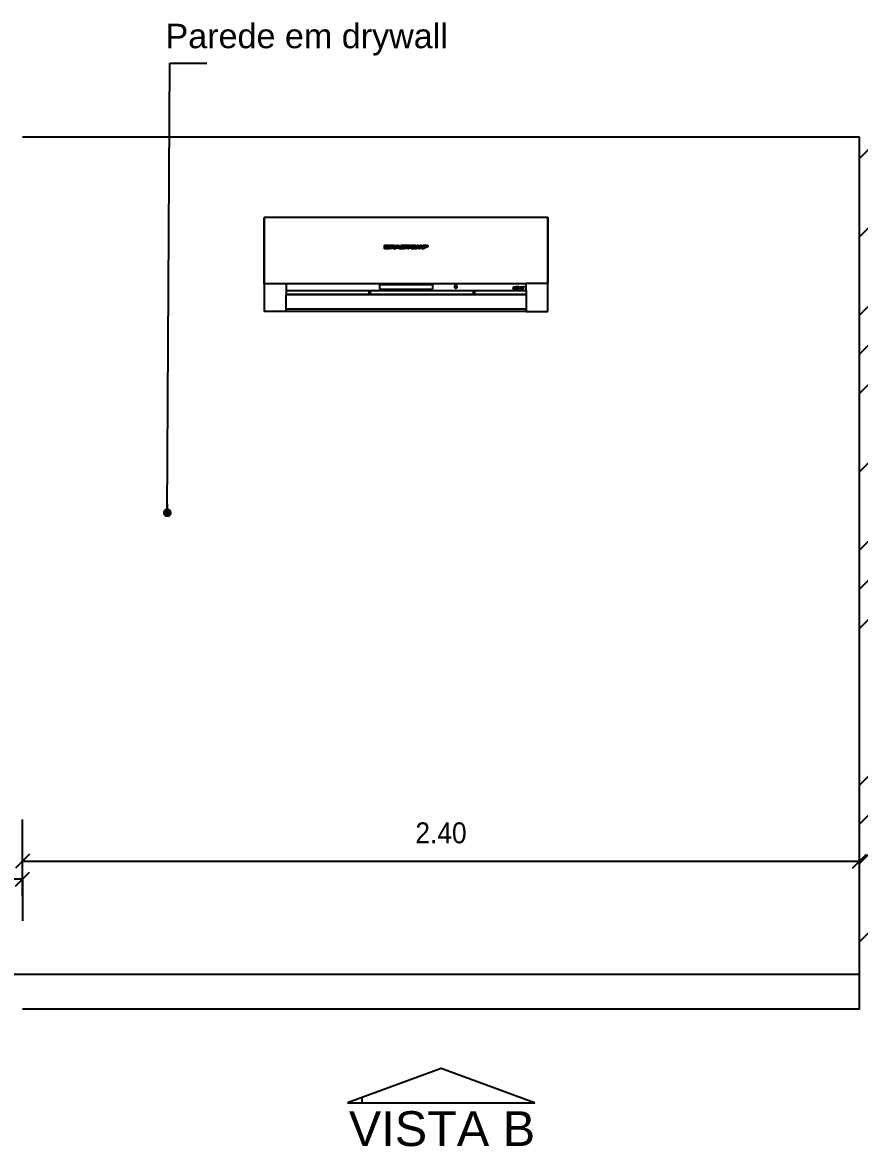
# Model space of a CAD drawing. Header units: millimetres. Extents: x 7034 to 7235, y -465 to -378.
# Drawn here: x 7095.776 to 7098.176, y -408.754 to -405.532 of the extents above; entities that cross this region are included whole.
import ezdxf

# ---------------------------------------------------------------- set-up
doc = ezdxf.new("R2010")
doc.units = ezdxf.units.MM
doc.header["$LTSCALE"] = 0.005
doc.linetypes.add('CONTINUO', pattern=[0])
doc.layers.get('0').update_dxf_attribs({"linetype": 'CONTINUO'})
doc.layers.get('DEFPOINTS').update_dxf_attribs({"linetype": 'CONTINUO', "lineweight": 15})
for name, color, linetype in [('- COTAS', 12, 'Continuous'), ('.DETALHES PRETO', 250, 'Continuous'), ('ARQ-TEXTO', 3, 'Continuous'), ('ARQ_ALVENARIA', 6, 'Continuous'), ('ARQ_TXT_AMBIENTE', 3, 'Continuous'), ('DETALHES', 4, 'Continuous'), ('LL_DETALHES PRETO', 250, 'Continuous'), ('NN_COTA', 1, 'Continuous'), ('NN_GESSO', 5, 'Continuous')]:
    doc.layers.add(name, color=color, linetype=linetype)
doc.styles.add('50', font='ARIALN.TTF', dxfattribs={"height": 0.1})
doc.styles.add('ARQ', font='arial.ttf', dxfattribs={"width": 0.9})
doc.styles.add('R80-20', font='simplex.shx', dxfattribs={"height": 0.04})
doc.styles.get("Standard").update_dxf_attribs({"font": 'arial.ttf'})
doc.dimstyles.new('1-40', dxfattribs={"dimtxt": 0.06, "dimasz": 0.04, "dimexe": 0.1195, "dimexo": 0.1, "dimgap": 0.05, "dimtad": 1, "dimzin": 0, "dimdsep": 46, "dimtxsty": 'ARQ', "dimblk": 'OBLIQUE', "dimcen": 0.09, "dimclrd": 1, "dimclre": 1, "dimclrt": 7, "dimadec": 0, "dimazin": 0, "dimtm": 1e-09, "dimtfac": 1, "dimtofl": 0, "dimtmove": 0, "dimatfit": 3, "dimfxl": 0.1, "dimfxlon": 1, "dimtolj": 1, "dimtzin": 0, "dimlwd": -1, "dimlwe": -1, "dimarcsym": 0})
doc.dimstyles.new('50', dxfattribs={"dimscale": 0, "dimtxt": 0.1, "dimasz": 0.025, "dimexe": 0.05, "dimexo": 0.05, "dimgap": 0.01, "dimtad": 1, "dimdec": 0, "dimlfac": 100, "dimzin": 0, "dimdsep": 46, "dimtxsty": '50', "dimblk": 'DOT', "dimcen": 0.02, "dimclrd": 1, "dimclre": 1, "dimclrt": 7, "dimadec": 0, "dimazin": 0, "dimtfac": 1, "dimtdec": 0, "dimtofl": 0, "dimtmove": 2, "dimatfit": 2, "dimldrblk": 'DOT', "dimfxl": 0.05, "dimtolj": 1, "dimtzin": 0, "dimlwd": -1, "dimarcsym": 0})

# ---------------------------------------------------------------- blocks, each defined once
blk = doc.blocks.new('_DOT')
at = {"color": 0, "linetype": 'ByBlock'}
blk.add_line((-0.5, 0), (-1, 0), dxfattribs=at)
at = {"color": 0, "linetype": 'ByBlock', "const_width": 0.5}
blk.add_lwpolyline([(-0.25, 0, 1), (0.25, 0, 1)], format="xyb", close=True, dxfattribs=at)
blk = doc.blocks.new('DOT')
at = {"layer": 'ARQ-TEXTO', "color": 0, "linetype": 'ByBlock'}
blk.add_line((-0.5, 0), (-1, 0), dxfattribs=at)
at = {"layer": 'ARQ-TEXTO', "color": 0, "linetype": 'ByBlock', "const_width": 0.5}
blk.add_lwpolyline([(-0.25, 0, 1), (0.25, 0, 1)], format="xyb", close=True, dxfattribs=at)
blk = doc.blocks.new('seta')
at = {"layer": 'NN_COTA', "transparency": 33554549}
h = blk.add_hatch(dxfattribs=at)
h.set_pattern_fill('ANGLE', color=256)
h.set_pattern_definition([(0, (-0.006, 0.008), (0, 6.985), [5.08, -1.905]), (90, (-0.006, 0.008), (-6.985, 4e-16), [5.08, -1.905])])
h.paths.add_polyline_path([(17.271, -37.7472), (17.5387, -37.846), (17.8064, -37.7472)])
at = {"layer": 'NN_COTA'}
blk.add_lwpolyline([(17.271, -37.7472), (17.8064, -37.7472), (17.5387, -37.846), (17.271, -37.7472)], dxfattribs=at)
blk = doc.blocks.new('_OBLIQUE')
at = {"color": 0, "linetype": 'ByBlock'}
blk.add_line((-0.5, -0.5), (0.5, 0.5), dxfattribs=at)
blk = doc.blocks.new('*D130')
at = {"layer": '- COTAS', "color": 1, "transparency": 16777216}
for p, q in [((7095.7762, -408.0362), (7095.7762, -407.8167)), ((7098.1762, -408.0362), (7098.1762, -407.8167)), ((7095.7762, -407.9362), (7098.1762, -407.9362))]:
    blk.add_line(p, q, dxfattribs=at)
at = {"layer": 'DEFPOINTS', "color": 0, "transparency": 16777216}
for p in [(7098.1762, -407.9362), (7095.7762, -408.3611), (7098.1762, -408.3611)]:
    blk.add_point(p, dxfattribs=at)
at = {"layer": '- COTAS', "color": 1, "transparency": 16777216, "xscale": 0.04, "yscale": 0.04, "zscale": 0.04, "rotation": 180}
blk.add_blockref('_OBLIQUE', (7095.7762, -407.9362), dxfattribs=at)
at = {"layer": '- COTAS', "color": 1, "transparency": 16777216, "xscale": 0.04, "yscale": 0.04, "zscale": 0.04}
blk.add_blockref('_OBLIQUE', (7098.1762, -407.9362), dxfattribs=at)
at = {"layer": '- COTAS', "color": 7, "transparency": 16777216, "insert": (7096.9762, -407.8556), "char_height": 0.06, "attachment_point": 5, "style": 'ARQ'}
blk.add_mtext('\\A1;2.40', dxfattribs=at)
blk = doc.blocks.new('*D132')
at = {"layer": '- COTAS', "color": 1, "transparency": 16777216}
for p, q in [((7094.2762, -407.9884), (7094.2762, -407.8689)), ((7095.7762, -407.9884), (7094.2762, -407.9884)), ((7095.7762, -407.9884), (7095.7762, -408.1079))]:
    blk.add_line(p, q, dxfattribs=at)
at = {"layer": 'DEFPOINTS', "color": 0, "transparency": 16777216}
for p in [(7095.7762, -407.9362), (7094.2762, -407.9884), (7094.2762, -407.9884)]:
    blk.add_point(p, dxfattribs=at)
at = {"layer": '- COTAS', "color": 1, "transparency": 16777216, "xscale": 0.04, "yscale": 0.04, "zscale": 0.04, "rotation": 180}
blk.add_blockref('_OBLIQUE', (7094.2762, -407.9884), dxfattribs=at)
at = {"layer": '- COTAS', "color": 1, "transparency": 16777216, "xscale": 0.04, "yscale": 0.04, "zscale": 0.04}
blk.add_blockref('_OBLIQUE', (7095.7762, -407.9884), dxfattribs=at)
at = {"layer": '- COTAS', "color": 7, "transparency": 16777216, "insert": (7095.0262, -407.9078), "char_height": 0.06, "attachment_point": 5, "style": 'ARQ'}
blk.add_mtext('\\A1;1.50', dxfattribs=at)

msp = doc.modelspace()

# ---------------------------------------------------------------- hatches: boundary and pattern name
at = {"layer": '.DETALHES PRETO'}
h = msp.add_hatch(dxfattribs=at)
h.set_pattern_fill('CLAY', color=256, scale=0.1, angle=45, style=0)
h.set_pattern_definition([(45, (-1.95895, -3.05327), (-0.336759605, 0.336759605), []), (45, (-2.0151, -2.99714), (-0.336759605, 0.336759605), []), (45, (-2.0712, -2.941), (-0.336759605, 0.336759605), []), (45, (-2.18346, -2.82876), (-0.336759605, 0.336759605), [0.47625, -0.3175])])
h.paths.add_polyline_path([(7099.0262, -406.2611), (7098.2762, -406.2611), (7098.2762, -408.3611), (7099.0262, -408.3611)], flags=17)
h.paths.add_polyline_path([(7099.5762, -405.8611), (7098.1762, -405.8611), (7098.1762, -408.3611), (7098.2762, -408.3611), (7098.2762, -406.2611), (7099.0262, -406.2611), (7099.0262, -408.3611), (7099.5762, -408.3611)])

# ---------------------------------------------------------------- linework, layer by layer
at = {"layer": 'ARQ_ALVENARIA'}
for q in [(7098.1762, -405.8611), (7098.1762, -405.8611), (7095.7762, -408.3611)]:
    msp.add_line((7098.1762, -408.3611), q, dxfattribs=at)
at = {"layer": 'DETALHES'}
msp.add_line((7098.1762, -405.8611), (7095.7762, -405.8611), dxfattribs=at)
at = {"layer": 'LL_DETALHES PRETO'}
for p, q in [((7096.4695, -406.0903), (7096.4695, -406.0929)), ((7096.4695, -406.0903), (7096.4699, -406.0903)), ((7096.4695, -406.0929), (7096.4699, -406.0929)), ((7096.4695, -406.2808), (7096.4695, -406.0929)), ((7096.4699, -406.0929), (7096.4699, -406.0903)), ((7096.4699, -406.0903), (7097.2824, -406.0903)), ((7096.4699, -406.2808), (7096.4699, -406.0929)), ((7097.2824, -406.0903), (7097.2829, -406.0903)), ((7097.2824, -406.0903), (7097.2824, -406.0929)), ((7097.2824, -406.0929), (7097.2829, -406.0929)), ((7097.2824, -406.0929), (7097.2824, -406.2808)), ((7097.2829, -406.0903), (7097.2829, -406.0929)), ((7097.2829, -406.2808), (7097.2829, -406.0929)), ((7096.8137, -406.1811), (7096.8137, -406.1704)), ((7096.8137, -406.1704), (7096.8253, -406.1704)), ((7096.8253, -406.1811), (7096.8137, -406.1811)), ((7096.8174, -406.1727), (7096.8174, -406.1744)), ((7096.8234, -406.1727), (7096.8174, -406.1727)), ((7096.8174, -406.1744), (7096.8234, -406.1744)), ((7096.8174, -406.1771), (7096.8174, -406.1789)), ((7096.8234, -406.1771), (7096.8174, -406.1771)), ((7096.8174, -406.1789), (7096.8234, -406.1789)), ((7096.8235, -406.1727), (7096.8234, -406.1727)), ((7096.8234, -406.1744), (7096.8235, -406.1744)), ((7096.8235, -406.1771), (7096.8234, -406.1771)), ((7096.8234, -406.1789), (7096.8235, -406.1789)), ((7096.8236, -406.1727), (7096.8235, -406.1727)), ((7096.8235, -406.1744), (7096.8236, -406.1744)), ((7096.8236, -406.1771), (7096.8235, -406.1771)), ((7096.8235, -406.1789), (7096.8236, -406.1788)), ((7096.8237, -406.1727), (7096.8236, -406.1727)), ((7096.8236, -406.1744), (7096.8237, -406.1744)), ((7096.8237, -406.1771), (7096.8236, -406.1771)), ((7096.8236, -406.1788), (7096.8237, -406.1788)), ((7096.8237, -406.1728), (7096.8237, -406.1727)), ((7096.8238, -406.1728), (7096.8237, -406.1728)), ((7096.8237, -406.1743), (7096.8238, -406.1743)), ((7096.8237, -406.1744), (7096.8237, -406.1743)), ((7096.8237, -406.1772), (7096.8237, -406.1771)), ((7096.8238, -406.1772), (7096.8237, -406.1772)), ((7096.8237, -406.1787), (7096.8238, -406.1787)), ((7096.8237, -406.1788), (7096.8237, -406.1787)), ((7096.8239, -406.1729), (7096.8238, -406.1728)), ((7096.8238, -406.1743), (7096.8239, -406.1742)), ((7096.8239, -406.1773), (7096.8238, -406.1772)), ((7096.8238, -406.1787), (7096.8239, -406.1786)), ((7096.8239, -406.173), (7096.8239, -406.1729)), ((7096.824, -406.1731), (7096.8239, -406.173)), ((7096.8239, -406.1741), (7096.824, -406.174)), ((7096.8239, -406.1742), (7096.8239, -406.1741)), ((7096.8239, -406.1774), (7096.8239, -406.1773)), ((7096.824, -406.1775), (7096.8239, -406.1774)), ((7096.8239, -406.1785), (7096.824, -406.1785)), ((7096.8239, -406.1786), (7096.8239, -406.1785)), ((7096.824, -406.1732), (7096.824, -406.1731)), ((7096.824, -406.1732), (7096.824, -406.1732)), ((7096.824, -406.1738), (7096.824, -406.1732)), ((7096.824, -406.1739), (7096.824, -406.1738)), ((7096.824, -406.174), (7096.824, -406.1739)), ((7096.824, -406.1776), (7096.824, -406.1775)), ((7096.824, -406.1777), (7096.824, -406.1776)), ((7096.824, -406.1783), (7096.824, -406.1777)), ((7096.824, -406.1784), (7096.824, -406.1783)), ((7096.824, -406.1785), (7096.824, -406.1784)), ((7096.8253, -406.1704), (7096.8258, -406.1704)), ((7096.8258, -406.1811), (7096.8253, -406.1811)), ((7096.8258, -406.1704), (7096.8263, -406.1706)), ((7096.8263, -406.181), (7096.8258, -406.1811)), ((7096.8263, -406.1757), (7096.8259, -406.1758)), ((7096.8259, -406.1758), (7096.8263, -406.1758)), ((7096.8263, -406.1706), (7096.8267, -406.1707)), ((7096.8267, -406.1756), (7096.8263, -406.1757)), ((7096.8263, -406.1758), (7096.8267, -406.1759)), ((7096.8267, -406.1808), (7096.8263, -406.181)), ((7096.8267, -406.1707), (7096.8271, -406.171)), ((7096.827, -406.1755), (7096.8267, -406.1756)), ((7096.8267, -406.1759), (7096.827, -406.176)), ((7096.8271, -406.1805), (7096.8267, -406.1808)), ((7096.8274, -406.1753), (7096.827, -406.1755)), ((7096.827, -406.176), (7096.8274, -406.1762)), ((7096.8271, -406.171), (7096.8275, -406.1713)), ((7096.8275, -406.1802), (7096.8271, -406.1805)), ((7096.8277, -406.1751), (7096.8274, -406.1753)), ((7096.8274, -406.1762), (7096.8277, -406.1765)), ((7096.8275, -406.1713), (7096.8278, -406.1716)), ((7096.8278, -406.1799), (7096.8275, -406.1802)), ((7096.8279, -406.1748), (7096.8277, -406.1751)), ((7096.8277, -406.1765), (7096.8279, -406.1767)), ((7096.8278, -406.1716), (7096.828, -406.172)), ((7096.828, -406.1795), (7096.8278, -406.1799)), ((7096.8281, -406.1745), (7096.8279, -406.1748)), ((7096.8279, -406.1767), (7096.8281, -406.1771)), ((7096.828, -406.172), (7096.8282, -406.1725)), ((7096.8282, -406.1791), (7096.828, -406.1795)), ((7096.8282, -406.1741), (7096.8281, -406.1745)), ((7096.8281, -406.1771), (7096.8282, -406.1774)), ((7096.8282, -406.1725), (7096.8283, -406.1729)), ((7096.8283, -406.1737), (7096.8282, -406.1741)), ((7096.8282, -406.1774), (7096.8283, -406.1778)), ((7096.8283, -406.1786), (7096.8282, -406.1791)), ((7096.8283, -406.1729), (7096.8283, -406.1734)), ((7096.8283, -406.1734), (7096.8283, -406.1737)), ((7096.8283, -406.1778), (7096.8283, -406.1781)), ((7096.8283, -406.1781), (7096.8283, -406.1786)), ((7096.8299, -406.1811), (7096.8299, -406.1704)), ((7096.8299, -406.1704), (7096.8409, -406.1704)), ((7096.8334, -406.1811), (7096.8299, -406.1811)), ((7096.8334, -406.1729), (7096.8334, -406.1745)), ((7096.8394, -406.1729), (7096.8334, -406.1729)), ((7096.8334, -406.1745), (7096.8394, -406.1745)), ((7096.8371, -406.1771), (7096.8334, -406.1771)), ((7096.8334, -406.1771), (7096.8334, -406.1811)), ((7096.8395, -406.1811), (7096.8371, -406.1771)), ((7096.8395, -406.173), (7096.8394, -406.1729)), ((7096.8394, -406.1745), (7096.8395, -406.1745)), ((7096.8396, -406.173), (7096.8395, -406.173)), ((7096.8395, -406.1745), (7096.8396, -406.1745)), ((7096.8436, -406.1811), (7096.8395, -406.1811)), ((7096.8397, -406.173), (7096.8396, -406.173)), ((7096.8396, -406.1745), (7096.8397, -406.1745)), ((7096.8398, -406.1731), (7096.8397, -406.173)), ((7096.8397, -406.1745), (7096.8398, -406.1744)), ((7096.8399, -406.1731), (7096.8398, -406.1731)), ((7096.8398, -406.1744), (7096.8399, -406.1744)), ((7096.8399, -406.1732), (7096.8399, -406.1731)), ((7096.84, -406.1733), (7096.8399, -406.1732)), ((7096.8399, -406.1743), (7096.84, -406.1742)), ((7096.8399, -406.1744), (7096.8399, -406.1743)), ((7096.84, -406.1734), (7096.84, -406.1733)), ((7096.84, -406.1734), (7096.84, -406.1734)), ((7096.84, -406.1735), (7096.84, -406.1734)), ((7096.84, -406.174), (7096.84, -406.1735)), ((7096.84, -406.1741), (7096.84, -406.174)), ((7096.84, -406.1741), (7096.84, -406.1741)), ((7096.84, -406.1742), (7096.84, -406.1741)), ((7096.8409, -406.1704), (7096.8415, -406.1705)), ((7096.8412, -406.1771), (7096.8436, -406.1811)), ((7096.8415, -406.1771), (7096.8412, -406.1771)), ((7096.8415, -406.1705), (7096.8421, -406.1706)), ((7096.842, -406.177), (7096.8415, -406.1771)), ((7096.8425, -406.1769), (7096.842, -406.177)), ((7096.8421, -406.1706), (7096.8426, -406.1708)), ((7096.8429, -406.1768), (7096.8425, -406.1769)), ((7096.8426, -406.1708), (7096.8431, -406.1711)), ((7096.8433, -406.1765), (7096.8429, -406.1768)), ((7096.8431, -406.1711), (7096.8435, -406.1714)), ((7096.8437, -406.1762), (7096.8433, -406.1765)), ((7096.8435, -406.1714), (7096.8439, -406.1719)), ((7096.844, -406.1759), (7096.8437, -406.1762)), ((7096.8439, -406.1811), (7096.8499, -406.171)), ((7096.8439, -406.1719), (7096.8441, -406.1723)), ((7096.848, -406.1811), (7096.8439, -406.1811)), ((7096.8442, -406.1755), (7096.844, -406.1759)), ((7096.8441, -406.1723), (7096.8444, -406.1728)), ((7096.8444, -406.175), (7096.8442, -406.1755)), ((7096.8444, -406.1728), (7096.8445, -406.1734)), ((7096.8445, -406.1746), (7096.8444, -406.175)), ((7096.8445, -406.1734), (7096.8445, -406.1739)), ((7096.8445, -406.1739), (7096.8445, -406.1741)), ((7096.8445, -406.1741), (7096.8445, -406.1746)), ((7096.8493, -406.1789), (7096.848, -406.1811)), ((7096.8552, -406.1789), (7096.8493, -406.1789)), ((7096.8499, -406.171), (7096.85, -406.1708)), ((7096.85, -406.1708), (7096.8502, -406.1706)), ((7096.8502, -406.1706), (7096.8504, -406.1705)), ((7096.8504, -406.1705), (7096.8507, -406.1704)), ((7096.8523, -406.1738), (7096.8504, -406.1771)), ((7096.8504, -406.1771), (7096.8542, -406.1771)), ((7096.8507, -406.1704), (7096.8509, -406.1704)), ((7096.8509, -406.1704), (7096.8536, -406.1704)), ((7096.8542, -406.1771), (7096.8523, -406.1738)), ((7096.8536, -406.1704), (7096.8539, -406.1704)), ((7096.8539, -406.1704), (7096.8541, -406.1705)), ((7096.8541, -406.1705), (7096.8543, -406.1706)), ((7096.8543, -406.1706), (7096.8545, -406.1708)), ((7096.8545, -406.1708), (7096.8547, -406.171)), ((7096.8547, -406.171), (7096.8606, -406.1811)), ((7096.8566, -406.1811), (7096.8552, -406.1789)), ((7096.8606, -406.1811), (7096.8566, -406.1811)), ((7096.8609, -406.1729), (7096.8611, -406.1724)), ((7096.8609, -406.1733), (7096.8609, -406.1729)), ((7096.8609, -406.1741), (7096.8609, -406.1733)), ((7096.8609, -406.1746), (7096.8609, -406.1741)), ((7096.8611, -406.175), (7096.8609, -406.1746)), ((7096.8611, -406.1724), (7096.8612, -406.172)), ((7096.8612, -406.1755), (7096.8611, -406.175)), ((7096.8612, -406.172), (7096.8615, -406.1716)), ((7096.8615, -406.1759), (7096.8612, -406.1755)), ((7096.8614, -406.1811), (7096.8614, -406.1789)), ((7096.8614, -406.1789), (7096.8704, -406.1789)), ((7096.8717, -406.1811), (7096.8614, -406.1811)), ((7096.8615, -406.1716), (7096.8618, -406.1713)), ((7096.8618, -406.1762), (7096.8615, -406.1759)), ((7096.8618, -406.1713), (7096.8621, -406.171)), ((7096.8621, -406.1765), (7096.8618, -406.1762)), ((7096.8621, -406.171), (7096.8625, -406.1707)), ((7096.8625, -406.1768), (7096.8621, -406.1765)), ((7096.8625, -406.1707), (7096.863, -406.1706)), ((7096.863, -406.1769), (7096.8625, -406.1768)), ((7096.863, -406.1706), (7096.8634, -406.1704)), ((7096.8634, -406.177), (7096.863, -406.1769)), ((7096.8634, -406.1704), (7096.8639, -406.1704)), ((7096.8639, -406.1771), (7096.8634, -406.177)), ((7096.8639, -406.1704), (7096.8747, -406.1704)), ((7096.8704, -406.1771), (7096.8639, -406.1771)), ((7096.8642, -406.1732), (7096.8641, -406.1733)), ((7096.8641, -406.1733), (7096.8641, -406.1734)), ((7096.8641, -406.1734), (7096.8641, -406.1735)), ((7096.8641, -406.1734), (7096.8641, -406.1734)), ((7096.8641, -406.1735), (7096.8641, -406.174)), ((7096.8641, -406.174), (7096.8641, -406.1741)), ((7096.8641, -406.1741), (7096.8641, -406.1742)), ((7096.8641, -406.1741), (7096.8641, -406.1741)), ((7096.8641, -406.1742), (7096.8642, -406.1743)), ((7096.8642, -406.1731), (7096.8642, -406.1732)), ((7096.8643, -406.1731), (7096.8642, -406.1731)), ((7096.8642, -406.1743), (7096.8642, -406.1744)), ((7096.8642, -406.1744), (7096.8643, -406.1744)), ((7096.8644, -406.173), (7096.8643, -406.1731)), ((7096.8643, -406.1744), (7096.8644, -406.1745)), ((7096.8645, -406.173), (7096.8644, -406.173)), ((7096.8644, -406.1745), (7096.8645, -406.1745)), ((7096.8646, -406.173), (7096.8645, -406.173)), ((7096.8645, -406.1745), (7096.8646, -406.1745)), ((7096.8647, -406.1729), (7096.8646, -406.173)), ((7096.8646, -406.1745), (7096.8647, -406.1745)), ((7096.8747, -406.1729), (7096.8647, -406.1729)), ((7096.8647, -406.1745), (7096.8717, -406.1745)), ((7096.8705, -406.1771), (7096.8704, -406.1771)), ((7096.8704, -406.1789), (7096.8705, -406.1789)), ((7096.8705, -406.1771), (7096.8705, -406.1771)), ((7096.8706, -406.1771), (7096.8705, -406.1771)), ((7096.8705, -406.1788), (7096.8706, -406.1788)), ((7096.8705, -406.1789), (7096.8705, -406.1788)), ((7096.8707, -406.1772), (7096.8706, -406.1771)), ((7096.8706, -406.1788), (7096.8707, -406.1787)), ((7096.8708, -406.1772), (7096.8707, -406.1772)), ((7096.8707, -406.1787), (7096.8708, -406.1787)), ((7096.8708, -406.1773), (7096.8708, -406.1772)), ((7096.8709, -406.1774), (7096.8708, -406.1773)), ((7096.8708, -406.1786), (7096.8709, -406.1785)), ((7096.8708, -406.1787), (7096.8708, -406.1786)), ((7096.8709, -406.1775), (7096.8709, -406.1774)), ((7096.871, -406.1776), (7096.8709, -406.1775)), ((7096.8709, -406.1785), (7096.871, -406.1784)), ((7096.8709, -406.1785), (7096.8709, -406.1785)), ((7096.871, -406.1777), (7096.871, -406.1776)), ((7096.871, -406.1783), (7096.871, -406.1777)), ((7096.871, -406.1784), (7096.871, -406.1783)), ((7096.8717, -406.1745), (7096.8721, -406.1746)), ((7096.8721, -406.1811), (7096.8717, -406.1811)), ((7096.8721, -406.1746), (7096.8726, -406.1747)), ((7096.8726, -406.181), (7096.8721, -406.1811)), ((7096.8726, -406.1747), (7096.873, -406.1749)), ((7096.873, -406.1808), (7096.8726, -406.181)), ((7096.873, -406.1749), (7096.8734, -406.1751)), ((7096.8734, -406.1805), (7096.873, -406.1808)), ((7096.8734, -406.1751), (7096.8738, -406.1754)), ((7096.8738, -406.1802), (7096.8734, -406.1805)), ((7096.8738, -406.1754), (7096.8741, -406.1758)), ((7096.8741, -406.1799), (7096.8738, -406.1802)), ((7096.8741, -406.1758), (7096.8743, -406.1762)), ((7096.8743, -406.1795), (7096.8741, -406.1799)), ((7096.8743, -406.1762), (7096.8745, -406.1766)), ((7096.8745, -406.1791), (7096.8743, -406.1795)), ((7096.8745, -406.1766), (7096.8746, -406.177)), ((7096.8746, -406.1786), (7096.8745, -406.1791)), ((7096.8746, -406.177), (7096.8747, -406.1775)), ((7096.8747, -406.1782), (7096.8746, -406.1786)), ((7096.8747, -406.1704), (7096.8747, -406.1729)), ((7096.8747, -406.1775), (7096.8747, -406.1782)), ((7096.8757, -406.1729), (7096.8757, -406.1704)), ((7096.8757, -406.1704), (7096.8879, -406.1704)), ((7096.8799, -406.1729), (7096.8757, -406.1729)), ((7096.8799, -406.1811), (7096.8799, -406.1729)), ((7096.8839, -406.1811), (7096.8799, -406.1811)), ((7096.8839, -406.1729), (7096.8839, -406.1811)), ((7096.8879, -406.1729), (7096.8839, -406.1729)), ((7096.8879, -406.1704), (7096.8879, -406.1729)), ((7096.8889, -406.1733), (7096.889, -406.1729)), ((7096.8889, -406.1782), (7096.8889, -406.1733)), ((7096.889, -406.1786), (7096.8889, -406.1782)), ((7096.889, -406.1729), (7096.8891, -406.1724)), ((7096.8891, -406.1791), (7096.889, -406.1786)), ((7096.8891, -406.1724), (7096.8893, -406.172)), ((7096.8893, -406.1795), (7096.8891, -406.1791)), ((7096.8893, -406.172), (7096.8895, -406.1716)), ((7096.8895, -406.1799), (7096.8893, -406.1795)), ((7096.8895, -406.1716), (7096.8898, -406.1713)), ((7096.8898, -406.1802), (7096.8895, -406.1799)), ((7096.8898, -406.1713), (7096.8902, -406.171)), ((7096.8902, -406.1805), (7096.8898, -406.1802)), ((7096.8902, -406.171), (7096.8906, -406.1707)), ((7096.8906, -406.1808), (7096.8902, -406.1805)), ((7096.8906, -406.1707), (7096.891, -406.1706)), ((7096.891, -406.181), (7096.8906, -406.1808)), ((7096.891, -406.1706), (7096.8915, -406.1704)), ((7096.8915, -406.1811), (7096.891, -406.181)), ((7096.8915, -406.1704), (7096.8919, -406.1704)), ((7096.8919, -406.1811), (7096.8915, -406.1811)), ((7096.8919, -406.1704), (7096.9029, -406.1704)), ((7096.9029, -406.1811), (7096.8919, -406.1811)), ((7096.8929, -406.1736), (7096.8928, -406.1738)), ((7096.8928, -406.1738), (7096.8928, -406.1739)), ((7096.8928, -406.1739), (7096.8928, -406.1741)), ((7096.8928, -406.1741), (7096.8928, -406.1745)), ((7096.8939, -406.1771), (7096.8928, -406.1745)), ((7096.8928, -406.1745), (7096.9011, -406.1745)), ((7096.8928, -406.1745), (7096.8928, -406.1777)), ((7096.8928, -406.1777), (7096.8928, -406.1779)), ((7096.8928, -406.1779), (7096.8928, -406.178)), ((7096.8928, -406.178), (7096.8929, -406.1782)), ((7096.893, -406.1734), (7096.8929, -406.1736)), ((7096.8929, -406.1782), (7096.893, -406.1784)), ((7096.8931, -406.1733), (7096.893, -406.1734)), ((7096.893, -406.1784), (7096.8931, -406.1785)), ((7096.8933, -406.1732), (7096.8931, -406.1733)), ((7096.8931, -406.1785), (7096.8933, -406.1786)), ((7096.8934, -406.1731), (7096.8933, -406.1732)), ((7096.8933, -406.1786), (7096.8934, -406.1787)), ((7096.8936, -406.173), (7096.8934, -406.1731)), ((7096.8934, -406.1787), (7096.8936, -406.1788)), ((7096.8938, -406.173), (7096.8936, -406.173)), ((7096.8936, -406.1788), (7096.8938, -406.1788)), ((7096.894, -406.1729), (7096.8938, -406.173)), ((7096.8938, -406.1788), (7096.894, -406.1789)), ((7096.9029, -406.1771), (7096.8939, -406.1771)), ((7096.9029, -406.1729), (7096.894, -406.1729)), ((7096.894, -406.1789), (7096.9029, -406.1789)), ((7096.9011, -406.1745), (7096.9029, -406.1771)), ((7096.9029, -406.1704), (7096.9029, -406.1729)), ((7096.9029, -406.1789), (7096.9029, -406.1811)), ((7096.9038, -406.1811), (7096.9066, -406.1704)), ((7096.9073, -406.1811), (7096.9038, -406.1811)), ((7096.9066, -406.1704), (7096.9112, -406.1704)), ((7096.9093, -406.1736), (7096.9073, -406.1811)), ((7096.9117, -406.1811), (7096.9093, -406.1736)), ((7096.9112, -406.1704), (7096.9136, -406.1776)), ((7096.9156, -406.1811), (7096.9117, -406.1811)), ((7096.9136, -406.1776), (7096.9161, -406.1704)), ((7096.9179, -406.1739), (7096.9156, -406.1811)), ((7096.9161, -406.1704), (7096.9205, -406.1704)), ((7096.9198, -406.1811), (7096.9179, -406.1739)), ((7096.9233, -406.1811), (7096.9198, -406.1811)), ((7096.9205, -406.1704), (7096.9233, -406.1811)), ((7096.9241, -406.1811), (7096.9241, -406.1704)), ((7096.9241, -406.1704), (7096.9352, -406.1704)), ((7096.928, -406.1811), (7096.9241, -406.1811)), ((7096.9336, -406.1729), (7096.928, -406.1729)), ((7096.928, -406.1729), (7096.928, -406.1745)), ((7096.928, -406.1745), (7096.9336, -406.1745)), ((7096.9352, -406.1771), (7096.928, -406.1771)), ((7096.928, -406.1771), (7096.928, -406.1811)), ((7096.9337, -406.173), (7096.9336, -406.1729)), ((7096.9336, -406.1745), (7096.9337, -406.1745)), ((7096.9338, -406.173), (7096.9337, -406.173)), ((7096.9337, -406.1745), (7096.9338, -406.1745)), ((7096.9339, -406.173), (7096.9338, -406.173)), ((7096.9338, -406.1745), (7096.9339, -406.1745)), ((7096.934, -406.1731), (7096.9339, -406.173)), ((7096.9339, -406.1745), (7096.934, -406.1744)), ((7096.934, -406.1731), (7096.934, -406.1731)), ((7096.9341, -406.1732), (7096.934, -406.1731)), ((7096.934, -406.1744), (7096.9341, -406.1743)), ((7096.934, -406.1744), (7096.934, -406.1744)), ((7096.9342, -406.1733), (7096.9341, -406.1732)), ((7096.9341, -406.1743), (7096.9342, -406.1742)), ((7096.9342, -406.1734), (7096.9342, -406.1733)), ((7096.9342, -406.1734), (7096.9342, -406.1734)), ((7096.9342, -406.1735), (7096.9342, -406.1734)), ((7096.9342, -406.174), (7096.9342, -406.1735)), ((7096.9342, -406.1741), (7096.9342, -406.174)), ((7096.9342, -406.1741), (7096.9342, -406.1741)), ((7096.9342, -406.1742), (7096.9342, -406.1741)), ((7096.9352, -406.1704), (7096.9357, -406.1704)), ((7096.9357, -406.177), (7096.9352, -406.1771)), ((7096.9357, -406.1704), (7096.9362, -406.1706)), ((7096.9362, -406.1769), (7096.9357, -406.177)), ((7096.9362, -406.1706), (7096.9366, -406.1707)), ((7096.9366, -406.1768), (7096.9362, -406.1769)), ((7096.9366, -406.1707), (7096.937, -406.171)), ((7096.937, -406.1765), (7096.9366, -406.1768)), ((7096.937, -406.171), (7096.9373, -406.1713)), ((7096.9373, -406.1762), (7096.937, -406.1765)), ((7096.9373, -406.1713), (7096.9377, -406.1716)), ((7096.9377, -406.1759), (7096.9373, -406.1762)), ((7096.9377, -406.1716), (7096.9379, -406.172)), ((7096.9379, -406.1755), (7096.9377, -406.1759)), ((7096.9379, -406.172), (7096.9381, -406.1724)), ((7096.9381, -406.175), (7096.9379, -406.1755)), ((7096.9381, -406.1724), (7096.9382, -406.1729)), ((7096.9382, -406.1746), (7096.9381, -406.175)), ((7096.9382, -406.1729), (7096.9382, -406.1733)), ((7096.9382, -406.1733), (7096.9382, -406.1741)), ((7096.9382, -406.1741), (7096.9382, -406.1746)), ((7096.4699, -406.2808), (7096.4695, -406.2808)), ((7096.4695, -406.2808), (7096.4695, -406.3611)), ((7096.4699, -406.2808), (7096.5319, -406.2808)), ((7096.5319, -406.2808), (7097.2204, -406.2808)), ((7096.5319, -406.2808), (7096.5319, -406.301)), ((7096.8006, -406.2831), (7096.9517, -406.2831)), ((7096.8006, -406.2966), (7096.8006, -406.2831)), ((7096.9517, -406.2831), (7096.9517, -406.2966)), ((7097.0151, -406.2881), (7097.0148, -406.2886)), ((7097.0154, -406.2875), (7097.0151, -406.2881)), ((7097.0158, -406.2871), (7097.0154, -406.2875)), ((7097.0154, -406.2888), (7097.0156, -406.2883)), ((7097.0156, -406.2883), (7097.0159, -406.2879)), ((7097.0163, -406.2867), (7097.0158, -406.2871)), ((7097.0159, -406.2879), (7097.0162, -406.2875)), ((7097.0162, -406.2875), (7097.0166, -406.2872)), ((7097.0168, -406.2863), (7097.0163, -406.2867)), ((7097.0166, -406.2872), (7097.0171, -406.2869)), ((7097.0174, -406.2861), (7097.0168, -406.2863)), ((7097.0171, -406.2869), (7097.0176, -406.2867)), ((7097.018, -406.286), (7097.0174, -406.2861)), ((7097.0176, -406.2867), (7097.0181, -406.2866)), ((7097.0186, -406.2859), (7097.018, -406.286)), ((7097.0181, -406.2866), (7097.0186, -406.2865)), ((7097.0193, -406.286), (7097.0186, -406.2859)), ((7097.0186, -406.2865), (7097.0192, -406.2866)), ((7097.0192, -406.2866), (7097.0197, -406.2867)), ((7097.0199, -406.2861), (7097.0193, -406.286)), ((7097.0197, -406.2867), (7097.0202, -406.2869)), ((7097.0205, -406.2863), (7097.0199, -406.2861)), ((7097.0202, -406.2869), (7097.0206, -406.2872)), ((7097.021, -406.2867), (7097.0205, -406.2863)), ((7097.0206, -406.2872), (7097.021, -406.2875)), ((7097.0215, -406.2871), (7097.021, -406.2867)), ((7097.021, -406.2875), (7097.0214, -406.2879)), ((7097.0214, -406.2879), (7097.0217, -406.2883)), ((7097.0219, -406.2875), (7097.0215, -406.2871)), ((7097.0217, -406.2883), (7097.0219, -406.2888)), ((7097.0222, -406.2881), (7097.0219, -406.2875)), ((7097.0225, -406.2886), (7097.0222, -406.2881)), ((7097.1913, -406.2901), (7097.1916, -406.2879)), ((7097.1916, -406.2879), (7097.1931, -406.2879)), ((7097.1931, -406.2879), (7097.1928, -406.2901)), ((7097.1967, -406.2884), (7097.1968, -406.2883)), ((7097.1967, -406.2885), (7097.1967, -406.2884)), ((7097.1967, -406.2887), (7097.1967, -406.2885)), ((7097.1968, -406.2882), (7097.1969, -406.2881)), ((7097.1968, -406.2883), (7097.1968, -406.2882)), ((7097.1969, -406.2881), (7097.1969, -406.2881)), ((7097.1969, -406.2881), (7097.197, -406.2881)), ((7097.197, -406.2881), (7097.1971, -406.288)), ((7097.1971, -406.288), (7097.1972, -406.2879)), ((7097.1971, -406.288), (7097.1971, -406.288)), ((7097.1972, -406.2879), (7097.1973, -406.2879)), ((7097.1973, -406.2879), (7097.1973, -406.2879)), ((7097.1973, -406.2879), (7097.1974, -406.2879)), ((7097.1974, -406.2879), (7097.1975, -406.2879)), ((7097.1975, -406.2879), (7097.1976, -406.2879)), ((7097.1976, -406.2879), (7097.1977, -406.2879)), ((7097.1978, -406.2879), (7097.1977, -406.2879)), ((7097.1978, -406.2879), (7097.1979, -406.288)), ((7097.1979, -406.288), (7097.198, -406.288)), ((7097.198, -406.288), (7097.1981, -406.2881)), ((7097.1981, -406.2881), (7097.1981, -406.2881)), ((7097.1981, -406.2881), (7097.1982, -406.2882)), ((7097.1982, -406.2882), (7097.1982, -406.2883)), ((7097.1982, -406.2883), (7097.1983, -406.2884)), ((7097.1983, -406.2884), (7097.1983, -406.2885)), ((7097.1983, -406.2885), (7097.1983, -406.2887)), ((7097.2112, -406.2943), (7097.2123, -406.2879)), ((7097.2123, -406.2879), (7097.2137, -406.2879)), ((7097.2137, -406.2879), (7097.2127, -406.2943)), ((7097.2204, -406.301), (7097.2204, -406.2808)), ((7097.2824, -406.2808), (7097.2204, -406.2808)), ((7097.2829, -406.2808), (7097.2824, -406.2808)), ((7097.2829, -406.3611), (7097.2829, -406.2808)), ((7096.5319, -406.301), (7096.7688, -406.301)), ((7096.5319, -406.301), (7096.5319, -406.3119)), ((7096.7688, -406.3119), (7096.5319, -406.3119)), ((7096.5319, -406.3119), (7096.5319, -406.3127)), ((7096.5319, -406.3534), (7096.5319, -406.3127)), ((7097.2204, -406.3127), (7096.5319, -406.3127)), ((7096.7688, -406.301), (7096.7741, -406.301)), ((7096.7688, -406.301), (7096.7688, -406.3119)), ((7096.7741, -406.3119), (7096.7688, -406.3119)), ((7096.7741, -406.301), (7097.0681, -406.301)), ((7096.7741, -406.3119), (7096.7741, -406.301)), ((7097.0681, -406.3119), (7096.7741, -406.3119)), ((7096.8006, -406.2966), (7096.9517, -406.2966)), ((7097.0147, -406.2892), (7097.0146, -406.2899)), ((7097.0146, -406.2899), (7097.0147, -406.2905)), ((7097.0148, -406.2886), (7097.0147, -406.2892)), ((7097.0147, -406.2905), (7097.0148, -406.2911)), ((7097.0148, -406.2911), (7097.0151, -406.2917)), ((7097.0151, -406.2917), (7097.0154, -406.2922)), ((7097.0152, -406.2899), (7097.0153, -406.2893)), ((7097.0153, -406.2904), (7097.0152, -406.2899)), ((7097.0153, -406.2893), (7097.0154, -406.2888)), ((7097.0154, -406.2909), (7097.0153, -406.2904)), ((7097.0156, -406.2914), (7097.0154, -406.2909)), ((7097.0154, -406.2922), (7097.0158, -406.2926)), ((7097.0159, -406.2918), (7097.0156, -406.2914)), ((7097.0158, -406.2926), (7097.0163, -406.293)), ((7097.0162, -406.2922), (7097.0159, -406.2918)), ((7097.0166, -406.2926), (7097.0162, -406.2922)), ((7097.0163, -406.293), (7097.0168, -406.2934)), ((7097.0171, -406.2928), (7097.0166, -406.2926)), ((7097.0168, -406.2934), (7097.0174, -406.2936)), ((7097.0176, -406.293), (7097.0171, -406.2928)), ((7097.0174, -406.2936), (7097.018, -406.2938)), ((7097.0181, -406.2932), (7097.0176, -406.293)), ((7097.018, -406.2938), (7097.0186, -406.2938)), ((7097.0186, -406.2932), (7097.0181, -406.2932)), ((7097.0192, -406.2932), (7097.0186, -406.2932)), ((7097.0186, -406.2938), (7097.0193, -406.2938)), ((7097.0197, -406.293), (7097.0192, -406.2932)), ((7097.0193, -406.2938), (7097.0199, -406.2936)), ((7097.0202, -406.2928), (7097.0197, -406.293)), ((7097.0199, -406.2936), (7097.0205, -406.2934)), ((7097.0206, -406.2926), (7097.0202, -406.2928)), ((7097.0205, -406.2934), (7097.021, -406.293)), ((7097.021, -406.2922), (7097.0206, -406.2926)), ((7097.0214, -406.2918), (7097.021, -406.2922)), ((7097.021, -406.293), (7097.0215, -406.2926)), ((7097.0217, -406.2914), (7097.0214, -406.2918)), ((7097.0215, -406.2926), (7097.0219, -406.2922)), ((7097.0219, -406.2909), (7097.0217, -406.2914)), ((7097.0219, -406.2888), (7097.022, -406.2893)), ((7097.022, -406.2904), (7097.0219, -406.2909)), ((7097.0219, -406.2922), (7097.0222, -406.2917)), ((7097.022, -406.2893), (7097.022, -406.2899)), ((7097.022, -406.2899), (7097.022, -406.2904)), ((7097.0222, -406.2917), (7097.0225, -406.2911)), ((7097.0226, -406.2892), (7097.0225, -406.2886)), ((7097.0225, -406.2911), (7097.0226, -406.2905)), ((7097.0227, -406.2899), (7097.0226, -406.2892)), ((7097.0226, -406.2905), (7097.0227, -406.2899)), ((7097.0681, -406.301), (7097.0734, -406.301)), ((7097.0681, -406.301), (7097.0681, -406.3119)), ((7097.0734, -406.3119), (7097.0681, -406.3119)), ((7097.0734, -406.301), (7097.2204, -406.301)), ((7097.0734, -406.3119), (7097.0734, -406.301)), ((7097.2204, -406.3119), (7097.0734, -406.3119)), ((7097.1832, -406.2941), (7097.1833, -406.2938)), ((7097.1832, -406.2944), (7097.1832, -406.2941)), ((7097.1832, -406.2947), (7097.1832, -406.2944)), ((7097.1832, -406.295), (7097.1832, -406.2947)), ((7097.1833, -406.2953), (7097.1832, -406.295)), ((7097.1833, -406.2938), (7097.1835, -406.2935)), ((7097.1835, -406.2956), (7097.1833, -406.2953)), ((7097.1835, -406.2935), (7097.1837, -406.2932)), ((7097.1836, -406.2958), (7097.1835, -406.2956)), ((7097.1838, -406.2961), (7097.1836, -406.2958)), ((7097.1837, -406.2932), (7097.1839, -406.293)), ((7097.1838, -406.2924), (7097.1839, -406.2916)), ((7097.1851, -406.2924), (7097.1838, -406.2924)), ((7097.1841, -406.2963), (7097.1838, -406.2961)), ((7097.1839, -406.2914), (7097.184, -406.2911)), ((7097.1839, -406.2916), (7097.1839, -406.2914)), ((7097.1839, -406.293), (7097.1842, -406.2928)), ((7097.184, -406.2911), (7097.1842, -406.2909)), ((7097.1844, -406.2964), (7097.1841, -406.2963)), ((7097.1842, -406.2909), (7097.1843, -406.2907)), ((7097.1842, -406.2928), (7097.1844, -406.2927)), ((7097.1843, -406.2907), (7097.1845, -406.2905)), ((7097.1844, -406.2927), (7097.1847, -406.2926)), ((7097.1847, -406.2965), (7097.1844, -406.2964)), ((7097.1845, -406.2905), (7097.1847, -406.2904)), ((7097.1847, -406.2904), (7097.185, -406.2902)), ((7097.1847, -406.2926), (7097.185, -406.2925)), ((7097.1848, -406.2942), (7097.1847, -406.2942)), ((7097.1847, -406.2942), (7097.1847, -406.2943)), ((7097.1847, -406.2943), (7097.1847, -406.2946)), ((7097.1847, -406.2946), (7097.1847, -406.2947)), ((7097.1847, -406.2947), (7097.1847, -406.2949)), ((7097.1847, -406.2949), (7097.1847, -406.295)), ((7097.1847, -406.295), (7097.1847, -406.295)), ((7097.1847, -406.295), (7097.1848, -406.2951)), ((7097.185, -406.2966), (7097.1847, -406.2965)), ((7097.1849, -406.294), (7097.1848, -406.2941)), ((7097.1848, -406.2941), (7097.1848, -406.2942)), ((7097.1848, -406.2951), (7097.1849, -406.2952)), ((7097.185, -406.2939), (7097.1849, -406.294)), ((7097.1849, -406.294), (7097.1849, -406.294)), ((7097.1849, -406.2952), (7097.185, -406.2953)), ((7097.185, -406.2902), (7097.1852, -406.2902)), ((7097.185, -406.2925), (7097.1875, -406.2924)), ((7097.1851, -406.2939), (7097.185, -406.2939)), ((7097.185, -406.2953), (7097.1851, -406.2953)), ((7097.1853, -406.2966), (7097.185, -406.2966)), ((7097.1852, -406.292), (7097.1851, -406.2924)), ((7097.1852, -406.2938), (7097.1851, -406.2939)), ((7097.1851, -406.2953), (7097.1852, -406.2953)), ((7097.1852, -406.2902), (7097.1855, -406.2901)), ((7097.1853, -406.2917), (7097.1852, -406.2918)), ((7097.1852, -406.2918), (7097.1852, -406.2919)), ((7097.1852, -406.2919), (7097.1852, -406.292)), ((7097.1853, -406.2938), (7097.1852, -406.2938)), ((7097.1852, -406.2938), (7097.1852, -406.2938)), ((7097.1852, -406.2953), (7097.1853, -406.2953)), ((7097.1854, -406.2916), (7097.1853, -406.2916)), ((7097.1853, -406.2916), (7097.1853, -406.2917)), ((7097.1876, -406.2938), (7097.1853, -406.2938)), ((7097.1853, -406.2953), (7097.1864, -406.2953)), ((7097.186, -406.2966), (7097.1853, -406.2966)), ((7097.1855, -406.2915), (7097.1854, -406.2916)), ((7097.1855, -406.2901), (7097.1857, -406.2901)), ((7097.1856, -406.2915), (7097.1855, -406.2915)), ((7097.1857, -406.2914), (7097.1856, -406.2915)), ((7097.1857, -406.2901), (7097.1877, -406.2901)), ((7097.1858, -406.2914), (7097.1857, -406.2914)), ((7097.1859, -406.2914), (7097.1858, -406.2914)), ((7097.1875, -406.2914), (7097.1859, -406.2914)), ((7097.1863, -406.2966), (7097.186, -406.2966)), ((7097.1866, -406.2965), (7097.1863, -406.2966)), ((7097.1864, -406.2953), (7097.1865, -406.2953)), ((7097.1865, -406.2953), (7097.1867, -406.2953)), ((7097.1869, -406.2964), (7097.1866, -406.2965)), ((7097.1867, -406.2953), (7097.1869, -406.2952)), ((7097.1869, -406.2952), (7097.187, -406.2951)), ((7097.1872, -406.2962), (7097.1869, -406.2964)), ((7097.187, -406.2951), (7097.1872, -406.295)), ((7097.1872, -406.295), (7097.1873, -406.2949)), ((7097.1874, -406.296), (7097.1872, -406.2962)), ((7097.1873, -406.2949), (7097.1874, -406.2947)), ((7097.1873, -406.2966), (7097.1874, -406.296)), ((7097.1887, -406.2966), (7097.1873, -406.2966)), ((7097.1874, -406.2947), (7097.1875, -406.2946)), ((7097.1876, -406.2914), (7097.1875, -406.2914)), ((7097.1875, -406.2924), (7097.1876, -406.2924)), ((7097.1875, -406.2946), (7097.1876, -406.2944)), ((7097.1877, -406.2914), (7097.1876, -406.2914)), ((7097.1876, -406.2924), (7097.1877, -406.2924)), ((7097.1876, -406.2942), (7097.1877, -406.2938)), ((7097.1876, -406.2944), (7097.1876, -406.2942)), ((7097.1877, -406.2901), (7097.1881, -406.2901)), ((7097.1878, -406.2914), (7097.1877, -406.2914)), ((7097.1877, -406.2924), (7097.1878, -406.2924)), ((7097.1878, -406.2915), (7097.1878, -406.2914)), ((7097.1879, -406.2915), (7097.1878, -406.2915)), ((7097.1878, -406.2924), (7097.1878, -406.2923)), ((7097.1878, -406.2923), (7097.1879, -406.2923)), ((7097.1879, -406.2916), (7097.1879, -406.2915)), ((7097.188, -406.2917), (7097.1879, -406.2916)), ((7097.1879, -406.2923), (7097.1879, -406.2922)), ((7097.1879, -406.2922), (7097.188, -406.2922)), ((7097.188, -406.2918), (7097.188, -406.2917)), ((7097.188, -406.2919), (7097.188, -406.2918)), ((7097.188, -406.2918), (7097.188, -406.2918)), ((7097.188, -406.292), (7097.188, -406.2919)), ((7097.188, -406.2921), (7097.188, -406.292)), ((7097.188, -406.2922), (7097.188, -406.2921)), ((7097.1881, -406.2901), (7097.1884, -406.2902)), ((7097.1884, -406.2902), (7097.1886, -406.2903)), ((7097.1886, -406.2903), (7097.1889, -406.2905)), ((7097.1895, -406.2922), (7097.1887, -406.2966)), ((7097.1889, -406.2905), (7097.1891, -406.2907)), ((7097.1891, -406.2907), (7097.1893, -406.291)), ((7097.1893, -406.291), (7097.1894, -406.2913)), ((7097.1894, -406.2913), (7097.1895, -406.2916)), ((7097.1895, -406.2916), (7097.1895, -406.2919)), ((7097.1895, -406.2919), (7097.1895, -406.2922)), ((7097.19, -406.2914), (7097.1902, -406.2901)), ((7097.1911, -406.2914), (7097.19, -406.2914)), ((7097.1902, -406.2901), (7097.1913, -406.2901)), ((7097.1904, -406.2951), (7097.1911, -406.2914)), ((7097.1904, -406.2954), (7097.1904, -406.2951)), ((7097.1904, -406.2956), (7097.1904, -406.2954)), ((7097.1905, -406.2958), (7097.1904, -406.2956)), ((7097.1906, -406.296), (7097.1905, -406.2958)), ((7097.1907, -406.2962), (7097.1906, -406.296)), ((7097.1909, -406.2963), (7097.1907, -406.2962)), ((7097.1911, -406.2965), (7097.1909, -406.2963)), ((7097.1913, -406.2966), (7097.1911, -406.2965)), ((7097.1915, -406.2966), (7097.1913, -406.2966)), ((7097.1917, -406.2966), (7097.1915, -406.2966)), ((7097.1933, -406.2966), (7097.1917, -406.2966)), ((7097.1926, -406.2914), (7097.192, -406.2949)), ((7097.192, -406.2949), (7097.192, -406.295)), ((7097.192, -406.295), (7097.192, -406.2951)), ((7097.192, -406.2951), (7097.192, -406.2951)), ((7097.192, -406.2951), (7097.1921, -406.2952)), ((7097.1921, -406.2952), (7097.1921, -406.2952)), ((7097.1921, -406.2952), (7097.1921, -406.2953)), ((7097.1921, -406.2953), (7097.1922, -406.2953)), ((7097.1922, -406.2953), (7097.1922, -406.2953)), ((7097.1922, -406.2953), (7097.1923, -406.2953)), ((7097.1923, -406.2953), (7097.1924, -406.2953)), ((7097.1924, -406.2953), (7097.1934, -406.2953)), ((7097.1953, -406.2914), (7097.1926, -406.2914)), ((7097.1928, -406.2901), (7097.1955, -406.2901)), ((7097.1936, -406.2966), (7097.1933, -406.2966)), ((7097.1934, -406.2953), (7097.1934, -406.2953)), ((7097.1934, -406.2953), (7097.1935, -406.2953)), ((7097.1935, -406.2953), (7097.1935, -406.2953)), ((7097.1935, -406.2953), (7097.1936, -406.2953)), ((7097.1936, -406.2953), (7097.1937, -406.2952)), ((7097.1936, -406.2953), (7097.1936, -406.2953)), ((7097.1938, -406.2966), (7097.1936, -406.2966)), ((7097.1937, -406.295), (7097.1939, -406.2943)), ((7097.1937, -406.2951), (7097.1937, -406.295)), ((7097.1937, -406.2952), (7097.1937, -406.2951)), ((7097.1937, -406.2951), (7097.1937, -406.2951)), ((7097.1937, -406.2952), (7097.1937, -406.2952)), ((7097.1941, -406.2965), (7097.1938, -406.2966)), ((7097.1939, -406.2943), (7097.1952, -406.2943)), ((7097.1943, -406.2964), (7097.1941, -406.2965)), ((7097.1945, -406.2962), (7097.1943, -406.2964)), ((7097.1947, -406.2961), (7097.1945, -406.2962)), ((7097.1948, -406.2959), (7097.1947, -406.2961)), ((7097.1949, -406.2956), (7097.1948, -406.2959)), ((7097.195, -406.2954), (7097.1949, -406.2956)), ((7097.1951, -406.2952), (7097.195, -406.2954)), ((7097.1952, -406.2943), (7097.1951, -406.2952)), ((7097.1955, -406.2901), (7097.1953, -406.2914)), ((7097.1953, -406.2966), (7097.1965, -406.2901)), ((7097.1968, -406.2966), (7097.1953, -406.2966)), ((7097.1965, -406.2901), (7097.1979, -406.2901)), ((7097.1967, -406.2888), (7097.1967, -406.2887)), ((7097.1967, -406.2889), (7097.1967, -406.2888)), ((7097.1968, -406.289), (7097.1967, -406.2889)), ((7097.1968, -406.2891), (7097.1968, -406.289)), ((7097.1969, -406.2892), (7097.1968, -406.2891)), ((7097.1979, -406.2901), (7097.1968, -406.2966)), ((7097.197, -406.2893), (7097.1969, -406.2892)), ((7097.1971, -406.2894), (7097.197, -406.2893)), ((7097.1973, -406.2894), (7097.1971, -406.2894)), ((7097.1974, -406.2895), (7097.1973, -406.2894)), ((7097.1975, -406.2895), (7097.1974, -406.2895)), ((7097.1976, -406.2895), (7097.1975, -406.2895)), ((7097.1978, -406.2894), (7097.1976, -406.2895)), ((7097.1979, -406.2894), (7097.1978, -406.2894)), ((7097.198, -406.2893), (7097.1979, -406.2894)), ((7097.1981, -406.2892), (7097.198, -406.2893)), ((7097.1982, -406.2891), (7097.1981, -406.2892)), ((7097.1995, -406.2966), (7097.1981, -406.2901)), ((7097.1981, -406.2901), (7097.1996, -406.2901)), ((7097.1983, -406.2889), (7097.1982, -406.289)), ((7097.1982, -406.289), (7097.1982, -406.2891)), ((7097.1983, -406.2887), (7097.1983, -406.2888)), ((7097.1983, -406.2888), (7097.1983, -406.2889)), ((7097.2011, -406.2966), (7097.1995, -406.2966)), ((7097.1996, -406.2901), (7097.2006, -406.2945)), ((7097.2006, -406.2945), (7097.203, -406.2901)), ((7097.2046, -406.2901), (7097.2011, -406.2966)), ((7097.203, -406.2901), (7097.2046, -406.2901)), ((7097.2039, -406.2942), (7097.2044, -406.2918)), ((7097.2039, -406.2946), (7097.2039, -406.2942)), ((7097.2039, -406.295), (7097.2039, -406.2946)), ((7097.2041, -406.2953), (7097.2039, -406.295)), ((7097.2042, -406.2957), (7097.2041, -406.2953)), ((7097.2045, -406.296), (7097.2042, -406.2957)), ((7097.2044, -406.2918), (7097.2046, -406.2913)), ((7097.2047, -406.2962), (7097.2045, -406.296)), ((7097.2046, -406.2913), (7097.2049, -406.2908)), ((7097.2051, -406.2964), (7097.2047, -406.2962)), ((7097.2049, -406.2908), (7097.2053, -406.2905)), ((7097.2054, -406.2966), (7097.2051, -406.2964)), ((7097.2053, -406.2905), (7097.2058, -406.2902)), ((7097.2055, -406.294), (7097.2054, -406.2943)), ((7097.2054, -406.2943), (7097.2054, -406.2945)), ((7097.2054, -406.2945), (7097.2054, -406.2946)), ((7097.2054, -406.2946), (7097.2055, -406.2948)), ((7097.2058, -406.2967), (7097.2054, -406.2966)), ((7097.2055, -406.2948), (7097.2055, -406.2949)), ((7097.2055, -406.2949), (7097.2056, -406.295)), ((7097.2056, -406.295), (7097.2057, -406.2951)), ((7097.2099, -406.2938), (7097.2057, -406.2938)), ((7097.2057, -406.2951), (7097.2059, -406.2952)), ((7097.2058, -406.2902), (7097.2063, -406.2901)), ((7097.2059, -406.2921), (7097.2058, -406.2923)), ((7097.2058, -406.2923), (7097.2058, -406.2924)), ((7097.2058, -406.2924), (7097.2058, -406.2924)), ((7097.2058, -406.2924), (7097.2058, -406.2924)), ((7097.2058, -406.2924), (7097.2058, -406.2925)), ((7097.2058, -406.2925), (7097.2058, -406.2925)), ((7097.2058, -406.2925), (7097.2058, -406.2925)), ((7097.2058, -406.2925), (7097.2058, -406.2925)), ((7097.2058, -406.2925), (7097.2059, -406.2926)), ((7097.2062, -406.2967), (7097.2058, -406.2967)), ((7097.2061, -406.2918), (7097.2059, -406.2921)), ((7097.2059, -406.2926), (7097.2059, -406.2926)), ((7097.2059, -406.2926), (7097.2059, -406.2926)), ((7097.2059, -406.2926), (7097.2083, -406.2926)), ((7097.2059, -406.2952), (7097.206, -406.2953)), ((7097.206, -406.2953), (7097.2061, -406.2953)), ((7097.2064, -406.2916), (7097.2061, -406.2918)), ((7097.2061, -406.2953), (7097.2063, -406.2953)), ((7097.2074, -406.2967), (7097.2062, -406.2967)), ((7097.2063, -406.2901), (7097.2083, -406.2901)), ((7097.2063, -406.2953), (7097.2072, -406.2953)), ((7097.2066, -406.2915), (7097.2064, -406.2916)), ((7097.2069, -406.2914), (7097.2066, -406.2915)), ((7097.208, -406.2914), (7097.2069, -406.2914)), ((7097.2072, -406.2953), (7097.2074, -406.2953)), ((7097.2074, -406.2953), (7097.2075, -406.2953)), ((7097.2077, -406.2967), (7097.2074, -406.2967)), ((7097.2075, -406.2953), (7097.2076, -406.2953)), ((7097.2076, -406.2953), (7097.2077, -406.2952)), ((7097.2077, -406.2952), (7097.2078, -406.2951)), ((7097.208, -406.2966), (7097.2077, -406.2967)), ((7097.2078, -406.2951), (7097.2079, -406.295)), ((7097.2079, -406.295), (7097.208, -406.2949)), ((7097.2081, -406.2914), (7097.208, -406.2914)), ((7097.208, -406.2948), (7097.2081, -406.2947)), ((7097.208, -406.2949), (7097.208, -406.2948)), ((7097.2083, -406.2965), (7097.208, -406.2966)), ((7097.2082, -406.2914), (7097.2081, -406.2914)), ((7097.2081, -406.2946), (7097.2082, -406.2943)), ((7097.2081, -406.2947), (7097.2081, -406.2946)), ((7097.2083, -406.2915), (7097.2082, -406.2914)), ((7097.2082, -406.2943), (7097.2096, -406.2943)), ((7097.2083, -406.2901), (7097.2086, -406.2901)), ((7097.2084, -406.2915), (7097.2083, -406.2915)), ((7097.2083, -406.2926), (7097.2084, -406.2925)), ((7097.2083, -406.2926), (7097.2083, -406.2926)), ((7097.2083, -406.2926), (7097.2083, -406.2926)), ((7097.2085, -406.2963), (7097.2083, -406.2965)), ((7097.2085, -406.2916), (7097.2084, -406.2915)), ((7097.2084, -406.2925), (7097.2084, -406.2925)), ((7097.2084, -406.2925), (7097.2085, -406.2925)), ((7097.2085, -406.2917), (7097.2085, -406.2916)), ((7097.2086, -406.2918), (7097.2085, -406.2917)), ((7097.2085, -406.2925), (7097.2085, -406.2924)), ((7097.2085, -406.2924), (7097.2085, -406.2924)), ((7097.2085, -406.2924), (7097.2086, -406.2924)), ((7097.2088, -406.2962), (7097.2085, -406.2963)), ((7097.2086, -406.2901), (7097.209, -406.2902)), ((7097.2086, -406.2919), (7097.2086, -406.2918)), ((7097.2086, -406.292), (7097.2086, -406.2919)), ((7097.2086, -406.2921), (7097.2086, -406.292)), ((7097.2086, -406.2923), (7097.2086, -406.2921)), ((7097.2086, -406.2924), (7097.2086, -406.2923)), ((7097.2086, -406.2923), (7097.2086, -406.2923)), ((7097.209, -406.2959), (7097.2088, -406.2962)), ((7097.209, -406.2902), (7097.2092, -406.2904)), ((7097.2092, -406.2957), (7097.209, -406.2959)), ((7097.2092, -406.2904), (7097.2095, -406.2905)), ((7097.2094, -406.2954), (7097.2092, -406.2957)), ((7097.2095, -406.2951), (7097.2094, -406.2954)), ((7097.2095, -406.2905), (7097.2097, -406.2908)), ((7097.2096, -406.2943), (7097.2095, -406.2948)), ((7097.2095, -406.2948), (7097.2095, -406.2951)), ((7097.2097, -406.2908), (7097.2099, -406.291)), ((7097.2099, -406.291), (7097.21, -406.2913)), ((7097.2101, -406.2922), (7097.2099, -406.2938)), ((7097.21, -406.2913), (7097.2101, -406.2916)), ((7097.2101, -406.2916), (7097.2102, -406.2919)), ((7097.2102, -406.2919), (7097.2101, -406.2922)), ((7097.2108, -406.2957), (7097.2109, -406.2956)), ((7097.2108, -406.2959), (7097.2108, -406.2957)), ((7097.2108, -406.296), (7097.2108, -406.2959)), ((7097.2109, -406.2961), (7097.2108, -406.296)), ((7097.2109, -406.2955), (7097.211, -406.2954)), ((7097.2109, -406.2956), (7097.2109, -406.2955)), ((7097.2109, -406.2962), (7097.2109, -406.2961)), ((7097.211, -406.2963), (7097.2109, -406.2962)), ((7097.211, -406.2954), (7097.211, -406.2953)), ((7097.211, -406.2953), (7097.2111, -406.2953)), ((7097.2111, -406.2964), (7097.211, -406.2963)), ((7097.2111, -406.2953), (7097.2112, -406.2952)), ((7097.2111, -406.2953), (7097.2111, -406.2953)), ((7097.2112, -406.2965), (7097.2111, -406.2964)), ((7097.2127, -406.2943), (7097.2112, -406.2943)), ((7097.2112, -406.2952), (7097.2113, -406.2952)), ((7097.2113, -406.2966), (7097.2112, -406.2965)), ((7097.2113, -406.2952), (7097.2114, -406.2951)), ((7097.2114, -406.2966), (7097.2113, -406.2966)), ((7097.2115, -406.2951), (7097.2114, -406.2951)), ((7097.2114, -406.2951), (7097.2114, -406.2951)), ((7097.2115, -406.2967), (7097.2114, -406.2966)), ((7097.2115, -406.2951), (7097.2115, -406.2951)), ((7097.2115, -406.2951), (7097.2116, -406.2951)), ((7097.2116, -406.2967), (7097.2115, -406.2967)), ((7097.2116, -406.2951), (7097.2118, -406.2951)), ((7097.2118, -406.2967), (7097.2116, -406.2967)), ((7097.2119, -406.2951), (7097.2118, -406.2951)), ((7097.2118, -406.2951), (7097.2118, -406.2951)), ((7097.2119, -406.2966), (7097.2118, -406.2967)), ((7097.2119, -406.2951), (7097.212, -406.2952)), ((7097.212, -406.2966), (7097.2119, -406.2966)), ((7097.212, -406.2952), (7097.2121, -406.2952)), ((7097.2121, -406.2965), (7097.212, -406.2966)), ((7097.2121, -406.2952), (7097.2122, -406.2953)), ((7097.2122, -406.2964), (7097.2121, -406.2965)), ((7097.2122, -406.2953), (7097.2122, -406.2953)), ((7097.2122, -406.2953), (7097.2123, -406.2954)), ((7097.2123, -406.2963), (7097.2122, -406.2964)), ((7097.2123, -406.2954), (7097.2124, -406.2955)), ((7097.2124, -406.2962), (7097.2123, -406.2963)), ((7097.2124, -406.2955), (7097.2124, -406.2956)), ((7097.2124, -406.2956), (7097.2125, -406.2957)), ((7097.2125, -406.296), (7097.2124, -406.2961)), ((7097.2124, -406.2961), (7097.2124, -406.2962)), ((7097.2125, -406.2957), (7097.2125, -406.2959)), ((7097.2125, -406.2959), (7097.2125, -406.296)), ((7097.2204, -406.301), (7097.2204, -406.3119)), ((7097.2204, -406.3127), (7097.2204, -406.3119)), ((7097.2204, -406.3127), (7097.2204, -406.3534)), ((7096.5319, -406.3611), (7096.4695, -406.3611)), ((7096.5319, -406.3534), (7097.2204, -406.3534)), ((7096.5319, -406.3611), (7096.5319, -406.3534)), ((7097.2204, -406.3611), (7096.5319, -406.3611)), ((7097.2204, -406.3534), (7097.2204, -406.3611)), ((7097.2204, -406.3611), (7097.2829, -406.3611)), ((7098.1762, -408.2611), (7094.8762, -408.2611))]:
    msp.add_line(p, q, dxfattribs=at)

# ---------------------------------------------------------------- block references
at = {"layer": 'NN_GESSO', "xscale": -1, "rotation": 180}
msp.add_blockref('seta', (7079.4375, -446.3763), dxfattribs=at)

# ---------------------------------------------------------------- texts
at = {"color": 1, "insert": (7096.6362, -408.6532), "char_height": 0.099753, "width": 0.677655, "attachment_point": 1, "style": 'R80-20'}
msp.add_mtext('\\pi0.07567;{\\fArial|b0|i0|c0|p34;VISTA B}', dxfattribs=at)
at = {"layer": 'ARQ_TXT_AMBIENTE', "insert": (7096.1862, -405.5361), "char_height": 0.07, "attachment_point": 1}
msp.add_mtext_dynamic_manual_height_columns('Parede em drywall', width=1.104482, gutter_width=0.1003, heights=[0.399], dxfattribs=at)

# ---------------------------------------------------------------- dimensions: what is measured, and where the dimension line sits
at = {"layer": '- COTAS'}
for base, p1, p2, picture, middle in [((7098.1762, -407.9362), (7095.7762, -408.3611), (7098.1762, -408.3611), '*D130', (7096.9762, -407.8556)), ((7094.2762, -407.9884), (7095.7762, -407.9362), (7094.2762, -407.9884), '*D132', (7095.0262, -407.9078))]:
    dim = msp.add_linear_dim(base=base, p1=p1, p2=p2, dimstyle='1-40', dxfattribs=at)
    dim.commit()
    dim.dimension.update_dxf_attribs({"geometry": picture, "text_midpoint": middle})

# ---------------------------------------------------------------- leaders
at = {"layer": 'ARQ_ALVENARIA'}
msp.add_leader([(7096.1915, -406.9378), (7096.1985, -405.6486), (7096.3051, -405.6486)], dimstyle='50', override={"dimscale": 1, "dimtad": 0, "dimldrblk": 'DOT'}, dxfattribs=at)

doc.saveas('drawing.dxf')
